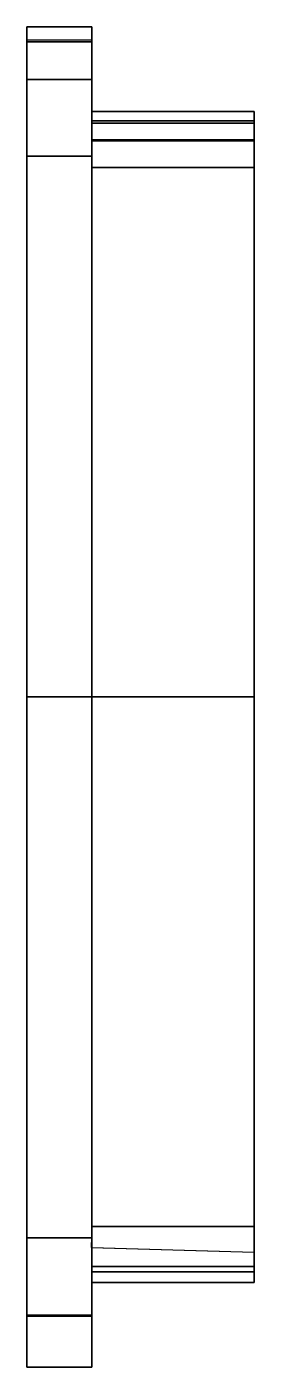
# Model space of a CAD drawing. Header units: millimetres. Extents: x 5.8 to 9.3, y -13.7 to 6.9.
import ezdxf

# ---------------------------------------------------------------- set-up
doc = ezdxf.new("R2010")
doc.units = ezdxf.units.MM
doc.layers.add('Layer1', color=1, linetype='Continuous')

msp = doc.modelspace()

# ---------------------------------------------------------------- linework, layer by layer
at = {"layer": 'Layer1'}
for points in [[(5.8, 6.709, -54.999), (5.8, 6.913, -54.052), (5.8, 6.913, 8.858), (5.8, 6.684, 9.857)], [(5.8, 6.913, -54.052), (6.8, 6.913, -54.052), (6.8, 6.913, 8.858), (5.8, 6.913, 8.858)], [(6.8, 6.913, 8.858), (6.8, 6.684, 9.857), (5.8, 6.684, 9.857), (5.8, 6.913, 8.858)], [(6.8, 6.913, -54.052), (6.8, 6.709, -54.999), (5.8, 6.709, -54.999), (5.8, 6.913, -54.052)], [(6.8, 6.709, -54.999), (6.8, 6.913, -54.052), (6.8, 6.913, 8.858), (6.8, 6.684, 9.857)], [(5.8, 6.105, 10.608), (5.8, 6.684, 9.857), (5.8, 6.709, -54.999), (5.8, 6.103, -55.804)], [(6.8, 6.103, -55.804), (6.8, 6.709, -54.999), (5.8, 6.709, -54.999), (5.8, 6.103, -55.804)], [(6.8, 6.105, 10.608), (5.8, 6.105, 10.608), (5.8, 6.684, 9.857), (6.8, 6.684, 9.857)], [(6.8, 6.105, 10.608), (6.8, 6.684, 9.857), (6.8, 6.709, -54.999), (6.8, 6.103, -55.804)], [(5.8, 4.924, 11.137), (5.8, 6.105, 10.608), (5.8, 6.103, -55.804), (5.8, 4.924, -56.331)], [(6.8, 4.924, 11.137), (5.8, 4.924, 11.137), (5.8, 6.105, 10.608), (6.8, 6.105, 10.608)], [(6.8, 4.924, -56.331), (6.8, 6.103, -55.804), (5.8, 6.103, -55.804), (5.8, 4.924, -56.331)], [(6.8, 4.924, 11.137), (6.8, 6.105, 10.608), (6.8, 6.103, -55.804), (6.8, 4.924, -56.331)], [(6.8, 5.613, -54.052), (9.3, 5.613, -54.052), (9.3, 5.613, 8.858), (6.8, 5.613, 8.858)], [(9.3, 5.613, 8.858), (9.3, 5.468, 9.375), (6.8, 5.468, 9.375), (6.8, 5.613, 8.858)], [(9.3, 5.613, -54.052), (9.3, 5.432, -54.625), (6.8, 5.432, -54.625), (6.8, 5.613, -54.052)], [(9.3, 5.613, -54.052), (9.3, 5.432, -54.625), (9.3, 5.468, 9.375), (9.3, 5.613, 8.858)], [(9.3, 5.468, 9.375), (9.3, 5.16, 9.694), (6.8, 5.16, 9.694), (6.8, 5.468, 9.375)], [(9.3, 5.432, -54.625), (9.3, 5.174, -54.88), (6.8, 5.174, -54.88), (6.8, 5.432, -54.625)], [(9.3, 5.16, 9.694), (9.3, 5.468, 9.375), (9.3, 5.432, -54.625), (9.3, 5.174, -54.88)], [(9.3, 5.174, -54.88), (9.3, 4.748, -55.043), (6.8, 4.748, -55.043), (6.8, 5.174, -54.88)], [(9.3, 5.16, 9.694), (9.3, 4.748, 9.849), (6.8, 4.748, 9.849), (6.8, 5.16, 9.694)], [(9.3, 4.748, -55.043), (9.3, 5.174, -54.88), (9.3, 5.16, 9.694), (9.3, 4.748, 9.849)], [(5.8, 4.924, -56.331), (5.8, 4.924, 11.137), (5.8, -3.387, 11.703), (5.8, -3.387, -56.897)], [(6.8, -3.387, 11.703), (5.8, -3.387, 11.703), (5.8, 4.924, 11.137), (6.8, 4.924, 11.137)], [(6.8, -3.387, -56.897), (6.8, 4.924, -56.331), (5.8, 4.924, -56.331), (5.8, -3.387, -56.897)], [(5.8, -3.387, -56.897), (5.8, 4.924, -56.331), (5.8, 4.924, 11.137), (5.8, -3.387, 11.703)], [(6.8, -3.387, -56.897), (6.8, 4.924, -56.331), (6.8, 4.924, 11.137), (6.8, -3.387, 11.703)], [(9.3, 4.748, 9.849), (9.3, -3.387, 10.403), (6.8, -3.387, 10.403), (6.8, 4.748, 9.849)], [(9.3, 4.748, -55.043), (9.3, -3.387, -55.597), (6.8, -3.387, -55.597), (6.8, 4.748, -55.043)], [(9.3, 4.748, -55.043), (9.3, -3.387, -55.597), (9.3, -3.387, 10.403), (9.3, 4.748, 9.849)], [(5.8, -3.387, -56.897), (5.8, -11.699, -56.331), (5.8, -11.699, 11.137), (5.8, -3.387, 11.703)], [(6.8, -11.699, 11.137), (5.8, -11.699, 11.137), (5.8, -3.387, 11.703), (6.8, -3.387, 11.703)], [(6.8, -11.699, -56.331), (6.8, -3.387, -56.897), (5.8, -3.387, -56.897), (5.8, -11.699, -56.331)], [(6.8, -11.699, -56.331), (6.8, -11.699, 11.137), (6.8, -3.387, 11.703), (6.8, -3.387, -56.897)], [(9.3, -3.387, 10.403), (9.3, -11.523, 9.849), (6.8, -11.523, 9.849), (6.8, -3.387, 10.403)], [(6.8, -3.387, -55.597), (6.8, -11.523, -55.043), (9.3, -11.523, -55.043), (9.3, -3.387, -55.597)], [(9.3, -3.387, -55.597), (9.3, -11.523, -55.043), (9.3, -11.523, 9.849), (9.3, -3.387, 10.403)], [(6.8, -11.523, -55.043), (6.789, -11.848, -54.94), (9.3, -11.919, -54.899), (9.3, -11.523, -55.043)], [(6.8, -12.141, 9.515), (6.8, -11.523, 9.849), (9.3, -11.523, 9.849), (9.3, -12.141, 9.515)], [(9.3, -11.523, 9.849), (9.3, -12.141, 9.515), (9.3, -11.919, -54.899), (9.3, -11.523, -55.043)], [(5.8, -11.699, -56.331), (5.8, -11.699, 11.137), (5.8, -12.904, 10.587), (5.8, -12.886, -55.797)], [(6.8, -12.904, 10.587), (5.8, -12.904, 10.587), (5.8, -11.699, 11.137), (6.8, -11.699, 11.137)], [(5.8, -11.699, -56.331), (5.8, -12.886, -55.797), (6.8, -12.886, -55.797), (6.8, -11.699, -56.331)], [(6.8, -11.699, -56.331), (6.8, -11.699, 11.137), (6.8, -12.904, 10.587), (6.8, -12.886, -55.797)], [(6.8, -12.222, -54.603), (6.8, -11.848, -54.94), (9.3, -11.919, -54.899), (9.3, -12.222, -54.603)], [(9.3, -12.141, 9.515), (9.3, -12.387, 8.858), (9.3, -12.222, -54.603), (9.3, -11.919, -54.899)], [(6.8, -12.387, 8.858), (6.8, -12.141, 9.515), (9.3, -12.141, 9.515), (9.3, -12.387, 8.858)], [(9.3, -12.222, -54.603), (9.3, -12.387, -54.052), (9.3, -12.387, 8.858), (9.3, -12.141, 9.515)], [(6.8, -12.387, -54.052), (6.8, -12.222, -54.603), (9.3, -12.222, -54.603), (9.3, -12.387, -54.052)], [(9.3, -12.387, -54.052), (6.8, -12.387, -54.052), (6.8, -12.387, 8.858), (9.3, -12.387, 8.858)], [(5.8, -12.886, -55.797), (5.8, -12.904, 10.587), (5.8, -13.687, 8.858), (5.8, -13.687, -54.052)], [(5.8, -12.886, -55.797), (5.8, -13.687, -54.052), (6.8, -13.687, -54.052), (6.8, -12.886, -55.797)], [(6.8, -13.687, 8.858), (5.8, -13.687, 8.858), (5.8, -12.904, 10.587), (6.8, -12.904, 10.587)], [(6.8, -12.886, -55.797), (6.8, -12.904, 10.587), (6.8, -13.687, 8.858), (6.8, -13.687, -54.052)], [(5.8, -13.687, -54.052), (5.8, -13.687, 8.858), (6.8, -13.687, 8.858), (6.8, -13.687, -54.052)]]:
    msp.add_3dface(points, dxfattribs=at)

doc.saveas('drawing.dxf')
